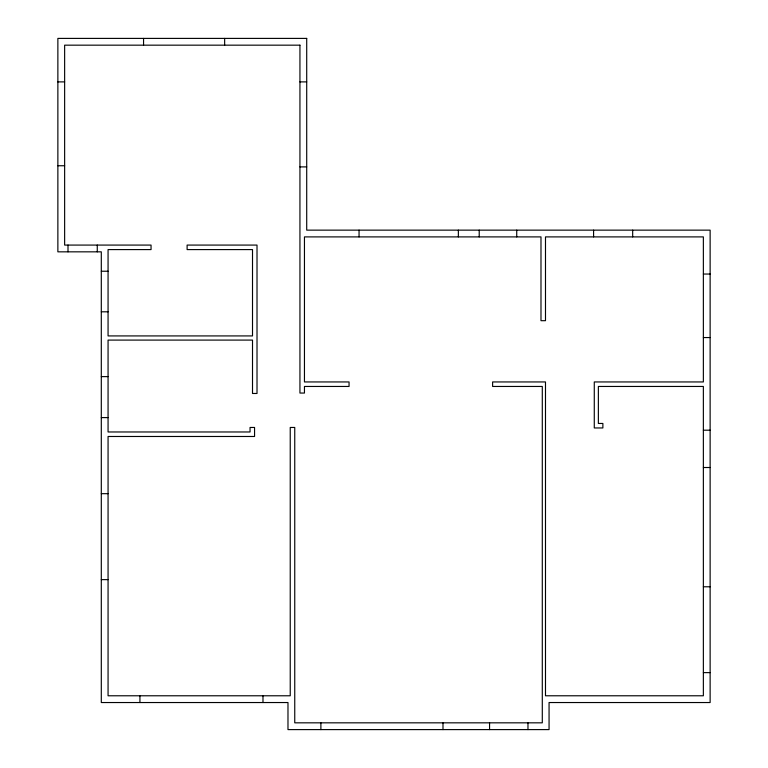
<?xml version="1.0" encoding="UTF-8"?>
<svg xmlns="http://www.w3.org/2000/svg" width="768" height="768" viewBox="0 0 768 768"><rect width="100%" height="100%" fill="white"/><g stroke="black" fill="none" stroke-linecap="round" stroke-linejoin="round"><path stroke-width="1.15" d="M57.869 81.888L64.637 81.888M299.942 81.888L306.71 81.888M57.869 165.744L64.637 165.744M299.942 166.896L306.71 166.896M101.299 271.229L108.067 271.229M703.363 274.042L710.131 274.042M101.299 311.808L108.067 311.808M703.363 337.555L710.131 337.555M101.299 376.618L108.067 376.618M101.299 417.6L108.067 417.6M703.363 430.195L710.131 430.195M703.363 467.51L710.131 467.51M101.299 493.68L108.067 493.68M101.299 579.629L108.067 579.629M703.363 586.781L710.131 586.781M703.363 672.624L710.131 672.624M632.678 230.141L632.678 236.899M593.587 230.141L593.587 236.899M527.971 722.832L527.971 729.6M516.73 230.141L516.73 236.899M489.562 722.832L489.562 729.6M479.213 230.141L479.213 236.899M458.362 230.141L458.362 236.899M442.992 722.832L442.992 729.6M359.05 230.141L359.05 236.899M320.89 722.832L320.89 729.6M262.982 695.779L262.982 702.538M224.65 38.4L224.65 45.168M143.558 38.4L143.558 45.168M139.93 695.779L139.93 702.538M97.267 245.078L97.267 251.837M68.006 245.078L68.006 251.837M306.71 38.4L57.869 38.4L57.869 251.837L101.299 251.837L101.299 702.538L287.981 702.538L287.981 729.6L549.062 729.6L549.062 702.538L710.131 702.538L710.131 230.141L306.71 230.141L306.71 38.4M299.942 45.168L64.637 45.168L64.637 245.078L151.046 245.078L151.046 249.59L108.067 249.59L108.067 335.923L252.509 335.923L252.509 249.59L187.114 249.59L187.114 245.078L257.011 245.078L257.011 393.475L252.509 393.475L252.509 340.09L108.067 340.09L108.067 431.971L250.051 431.971L250.051 427.459L254.563 427.459L254.563 436.483L108.067 436.483L108.067 695.779L290.237 695.779L290.237 427.459L294.749 427.459L294.749 722.832L542.294 722.832L542.294 386.458L492.614 386.458L492.614 381.946L545.491 381.946L545.491 695.779L703.363 695.779L703.363 386.458L598.368 386.458L598.368 423.456L602.88 423.456L602.88 427.958L594.278 427.958L594.278 381.946L703.363 381.946L703.363 236.899L545.491 236.899L545.491 320.688L540.989 320.688L540.989 236.899L304.454 236.899L304.454 381.946L349.056 381.946L349.056 386.458L304.454 386.458L304.454 393.053L299.942 393.053L299.942 45.168"/></g></svg>
